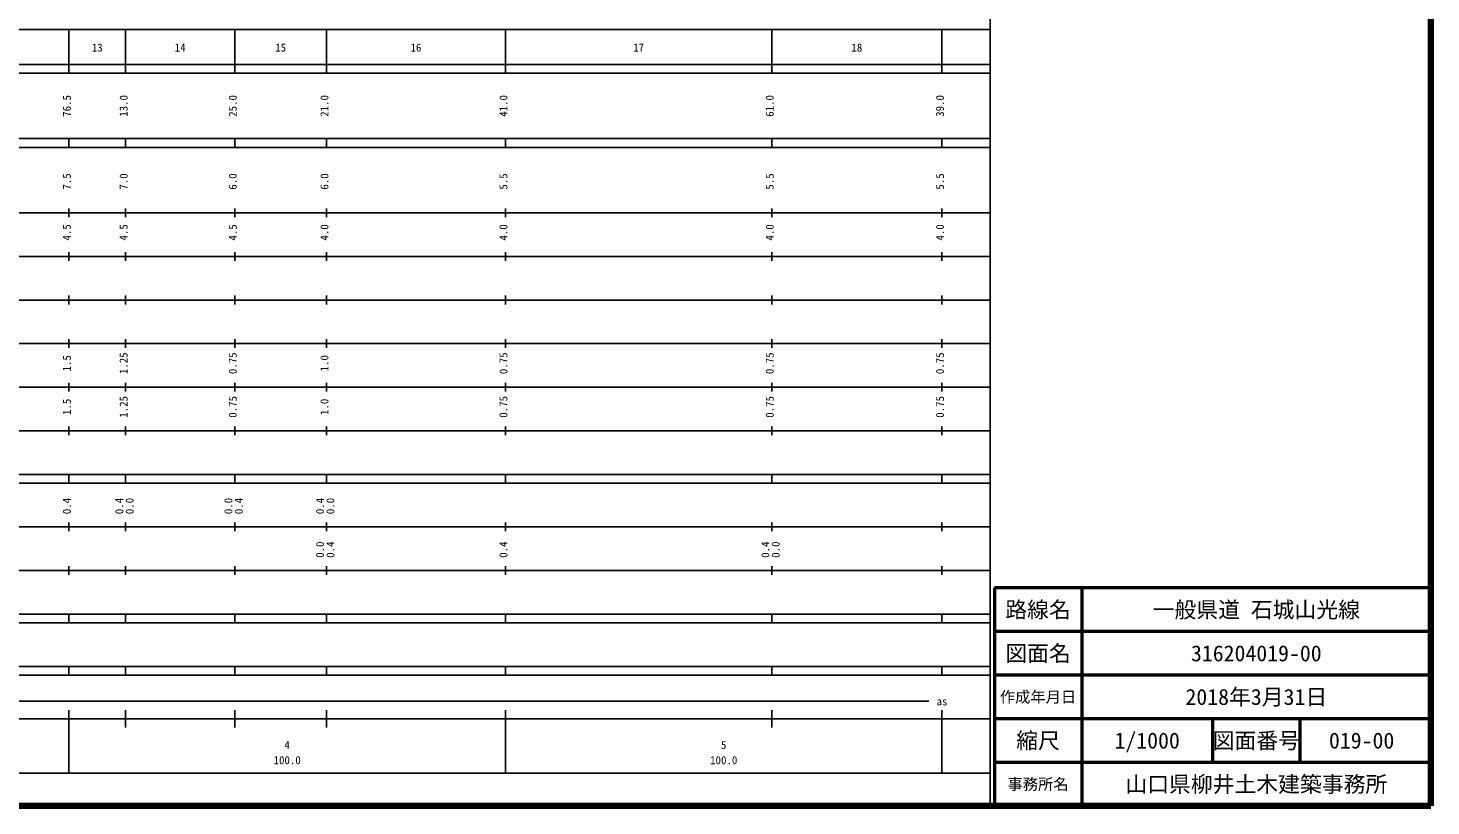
# Model space of a CAD drawing. Units: millimetres on the paper, enlarged 1000 times. Extents: x 40000 to 680000, y 20000 to 380000.
# Drawn here: x 358650 to 680000, y 20000 to 198357 of the extents above; entities that cross this region are included whole.
import ezdxf
from ezdxf.enums import TextEntityAlignment as Align

# ---------------------------------------------------------------- set-up
doc = ezdxf.new("R2010")
doc.units = ezdxf.units.MM
doc.header["$LTSCALE"] = 1000
for name, color, linetype, lineweight in [('M-TTL', 2, 'Continuous', 140), ('M-TTL-BAND', 7, 'Continuous', 25), ('M-TTL-FRAM', 2, 'Continuous', 50), ('M-TTL-LINE', 7, 'Continuous', 50)]:
    doc.layers.add(name, color=color, linetype=linetype, lineweight=lineweight)
doc.layers.add('M-TTL-TXT', color=7, linetype='Continuous')
doc.styles.add('ＭＳ ゴシック', font='')
doc.styles.get('ＭＳ ゴシック').set_extended_font_data('MS Gothic')

msp = doc.modelspace()

# ---------------------------------------------------------------- linework, layer by layer
at = {"layer": 'M-TTL'}
for p, q in [((680000, 20000), (680000, 380000)), ((40000, 20000), (680000, 20000))]:
    msp.add_line(p, q, dxfattribs=at)
at = {"layer": 'M-TTL-BAND'}
for p, q in [((579000, 20000), (579000, 370000)), ((68000, 198000), (579000, 198000)), ((368000, 188000), (368000, 198000)), ((381000, 188000), (381000, 198000)), ((406000, 188000), (406000, 198000)), ((427000, 188000), (427000, 198000)), ((468000, 188000), (468000, 198000)), ((529000, 188000), (529000, 198000)), ((568000, 188000), (568000, 198000)), ((40000, 190000), (579000, 190000)), ((40000, 188000), (579000, 188000)), ((40000, 173000), (579000, 173000)), ((40000, 171000), (579000, 171000)), ((368000, 171000), (368000, 173000)), ((381000, 171000), (381000, 173000)), ((406000, 171000), (406000, 173000)), ((427000, 171000), (427000, 173000)), ((468000, 171000), (468000, 173000)), ((529000, 171000), (529000, 173000)), ((568000, 171000), (568000, 173000)), ((40000, 156000), (579000, 156000)), ((368000, 155000), (368000, 157000)), ((381000, 155000), (381000, 157000)), ((406000, 155000), (406000, 157000)), ((427000, 155000), (427000, 157000)), ((468000, 155000), (468000, 157000)), ((529000, 155000), (529000, 157000)), ((568000, 155000), (568000, 157000)), ((46000, 146000), (579000, 146000)), ((368000, 145000), (368000, 147000)), ((381000, 145000), (381000, 147000)), ((406000, 145000), (406000, 147000)), ((427000, 145000), (427000, 147000)), ((468000, 145000), (468000, 147000)), ((529000, 145000), (529000, 147000)), ((568000, 145000), (568000, 147000)), ((52000, 136000), (579000, 136000)), ((368000, 135000), (368000, 137000)), ((381000, 135000), (381000, 137000)), ((406000, 135000), (406000, 137000)), ((427000, 135000), (427000, 137000)), ((468000, 135000), (468000, 137000)), ((529000, 135000), (529000, 137000)), ((568000, 135000), (568000, 137000)), ((46000, 126000), (579000, 126000)), ((368000, 125000), (368000, 127000)), ((381000, 125000), (381000, 127000)), ((406000, 125000), (406000, 127000)), ((427000, 125000), (427000, 127000)), ((468000, 125000), (468000, 127000)), ((529000, 125000), (529000, 127000)), ((568000, 125000), (568000, 127000)), ((52000, 116000), (579000, 116000)), ((368000, 115000), (368000, 117000)), ((381000, 115000), (381000, 117000)), ((406000, 115000), (406000, 117000)), ((427000, 115000), (427000, 117000)), ((468000, 115000), (468000, 117000)), ((529000, 115000), (529000, 117000)), ((568000, 115000), (568000, 117000)), ((368000, 105000), (368000, 107000)), ((381000, 105000), (381000, 107000)), ((406000, 105000), (406000, 107000)), ((427000, 105000), (427000, 107000)), ((468000, 105000), (468000, 107000)), ((529000, 105000), (529000, 107000)), ((568000, 105000), (568000, 107000)), ((46000, 106000), (579000, 106000)), ((40000, 96000), (579000, 96000)), ((40000, 94000), (579000, 94000)), ((368000, 94000), (368000, 96000)), ((381000, 94000), (381000, 96000)), ((406000, 94000), (406000, 96000)), ((427000, 94000), (427000, 96000)), ((468000, 94000), (468000, 96000)), ((529000, 94000), (529000, 96000)), ((568000, 94000), (568000, 96000)), ((49000, 84000), (579000, 84000)), ((368000, 83000), (368000, 85000)), ((381000, 83000), (381000, 85000)), ((406000, 83000), (406000, 85000)), ((427000, 83000), (427000, 85000)), ((468000, 83000), (468000, 85000)), ((529000, 83000), (529000, 85000)), ((568000, 83000), (568000, 85000)), ((40000, 74000), (579000, 74000)), ((368000, 73000), (368000, 75000)), ((381000, 73000), (381000, 75000)), ((406000, 73000), (406000, 75000)), ((427000, 73000), (427000, 75000)), ((468000, 73000), (468000, 75000)), ((529000, 73000), (529000, 75000)), ((568000, 73000), (568000, 75000)), ((40000, 64000), (579000, 64000)), ((40000, 62000), (579000, 62000)), ((368000, 62000), (368000, 64000)), ((381000, 62000), (381000, 64000)), ((406000, 62000), (406000, 64000)), ((427000, 62000), (427000, 64000)), ((468000, 62000), (468000, 64000)), ((529000, 62000), (529000, 64000)), ((568000, 62000), (568000, 64000)), ((40000, 52000), (579000, 52000)), ((368000, 50000), (368000, 52000)), ((381000, 50000), (381000, 52000)), ((406000, 50000), (406000, 52000)), ((427000, 50000), (427000, 52000)), ((468000, 50000), (468000, 52000)), ((529000, 50000), (529000, 52000)), ((568000, 50000), (568000, 52000)), ((40000, 50000), (579000, 50000)), ((71000, 44000), (565000, 44000)), ((368000, 27500), (368000, 42000)), ((381000, 38000), (381000, 42000)), ((406000, 38000), (406000, 42000)), ((427000, 38000), (427000, 42000)), ((468000, 27500), (468000, 42000)), ((529000, 38000), (529000, 42000)), ((568000, 27500), (568000, 42000)), ((40000, 40000), (579000, 40000)), ((68000, 27500), (579000, 27500))]:
    msp.add_line(p, q, dxfattribs=at)
at = {"layer": 'M-TTL-FRAM'}
for p, q in [((680000, 70000), (580000, 70000)), ((580000, 70000), (580000, 20000))]:
    msp.add_line(p, q, dxfattribs=at)
at = {"layer": 'M-TTL-LINE'}
for p, q in [((600000, 70000), (600000, 20000)), ((680000, 60000), (580000, 60000)), ((680000, 50000), (580000, 50000)), ((680000, 40000), (580000, 40000)), ((630000, 40000), (630000, 30000)), ((650000, 40000), (650000, 30000)), ((680000, 30000), (580000, 30000))]:
    msp.add_line(p, q, dxfattribs=at)

# ---------------------------------------------------------------- texts
at = {"layer": 'M-TTL-BAND', "style": 'ＭＳ ゴシック'}
for s, p in [('13', (374500, 192405)), ('14', (393500, 192405)), ('15', (416500, 192405)), ('16', (447500, 192405)), ('17', (498500, 192405)), ('18', (548500, 192405)), ('as', (568000, 42500)), ('4', (418000, 32523)), ('5', (518000, 32523)), ('100.0', (418000, 29033)), ('100.0', (518000, 29033))]:
    msp.add_text(s, height=1833, dxfattribs=at).set_placement(p, align=Align.BOTTOM_CENTER)
for s, p in [('76.5', (369000, 180500)), ('13.0', (382000, 180500)), ('25.0', (407000, 180500)), ('21.0', (428000, 180500)), ('41.0', (469000, 180500)), ('61.0', (530000, 180500)), ('39.0', (569000, 180500)), ('7.5', (369000, 163174)), ('7.0', (382000, 163174)), ('6.0', (407000, 163174)), ('6.0', (428000, 163174)), ('5.5', (469000, 163174)), ('5.5', (530000, 163174)), ('5.5', (569000, 163174)), ('4.5', (369000, 151500)), ('4.5', (382000, 151500)), ('4.5', (407000, 151500)), ('4.0', (428000, 151500)), ('4.0', (469000, 151500)), ('4.0', (530000, 151500)), ('4.0', (569000, 151500)), ('1.5', (369000, 121500)), ('1.25', (382000, 121500)), ('0.75', (407000, 121500)), ('1.0', (428000, 121500)), ('0.75', (469000, 121500)), ('0.75', (530000, 121500)), ('0.75', (569000, 121500)), ('1.5', (369000, 111500)), ('1.25', (382000, 111500)), ('0.75', (407000, 111500)), ('1.0', (428000, 111500)), ('0.75', (469000, 111500)), ('0.75', (530000, 111500)), ('0.75', (569000, 111500)), ('0.4', (369000, 88764)), ('0.4', (381000, 88764)), ('0.0', (383370, 88764)), ('0.0', (406000, 88764)), ('0.4', (408370, 88764)), ('0.4', (427000, 88764)), ('0.0', (429370, 88764)), ('0.0', (427000, 78764)), ('0.4', (429370, 78764)), ('0.4', (469000, 78764)), ('0.4', (529000, 78764)), ('0.0', (531370, 78764))]:
    msp.add_text(s, height=1833, rotation=90, dxfattribs=at).set_placement(p, align=Align.BOTTOM_CENTER)
at = {"layer": 'M-TTL-TXT', "style": 'ＭＳ ゴシック'}
for s, height, p in [('路線名', 3666, (590000, 65000)), ('路線名', 3666, (590000, 65000)), ('一般県道 石城山光線', 3666, (640000, 65000)), ('図面名', 3666, (590000, 55000)), ('図面名', 3666, (590000, 55000)), ('316204019-00', 3666, (640000, 55000)), ('作成年月日', 2566, (590000, 45000)), ('作成年月日', 2566, (590000, 45000)), ('2018年3月31日', 3666, (640000, 45000)), ('縮尺', 3666, (590000, 35000)), ('縮尺', 3666, (590000, 35000)), ('1/1000', 3666, (615000, 35000)), ('図面番号', 3666, (640000, 35000)), ('図面番号', 3666, (640000, 35000)), ('019-00', 3666, (664125, 35000)), ('事務所名', 2566, (590000, 25000)), ('事務所名', 2566, (590000, 25000)), ('山口県柳井土木建築事務所', 3666, (640000, 25000))]:
    msp.add_text(s, height=height, dxfattribs=at).set_placement(p, align=Align.MIDDLE_CENTER)

doc.saveas('drawing.dxf')
